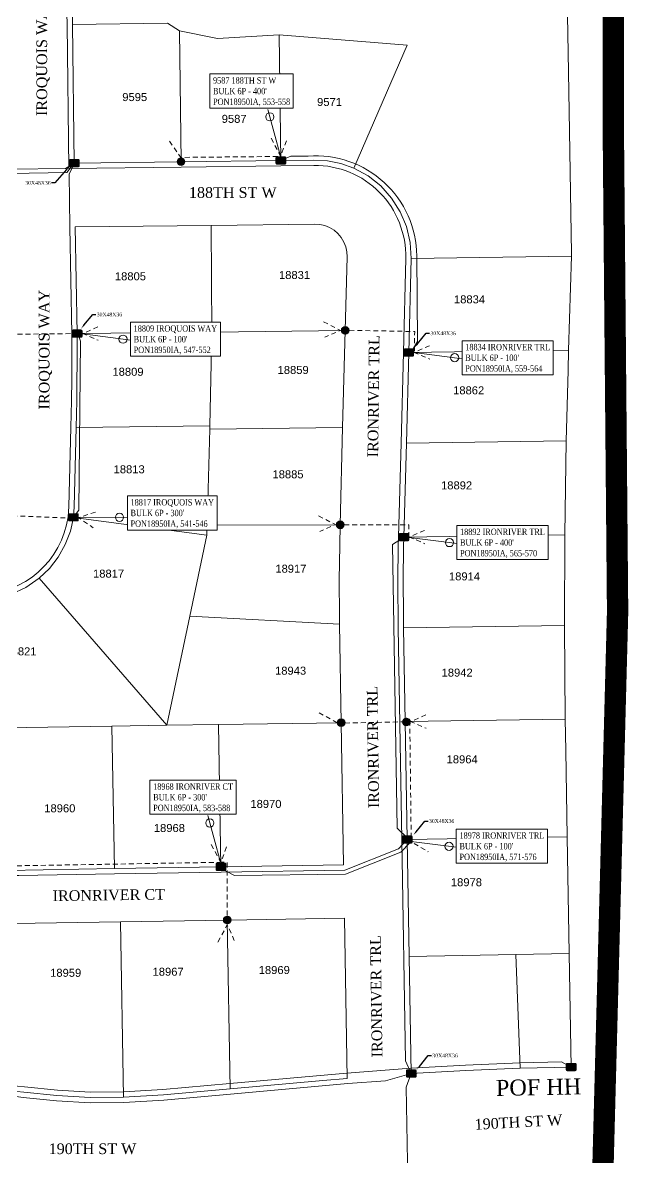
# Model space of a CAD drawing. Header units: feet. Extents: x 865220 to 2821149, y -2240498 to 944432.
# Drawn here: x 2817159 to 2817726, y 939487 to 940551 of the extents above; entities that cross this region are included whole.
import ezdxf
from ezdxf import colors
from ezdxf.entities.mleader import LeaderData, LeaderLine
from ezdxf.enums import TextEntityAlignment as Align
from ezdxf.lldxf.tags import DXFTag
from ezdxf.math import Vec2, Vec3

# ---------------------------------------------------------------- set-up
doc = ezdxf.new("R2010")
doc.units = ezdxf.units.FT
doc.header["$LTSCALE"] = 0.015
doc.header["$MEASUREMENT"] = 0
doc.linetypes.add('DASHED', pattern=[5, 3, -2])
for name, color, linetype in [('144B', 112, '144B'), ('288A', 112, '288A'), ('48H', 112, '48H'), ('Dakota County Addresses', 7, 'Continuous'), ('Dakota County Parcels', 7, 'Continuous'), ('DETAIL', 7, 'Continuous'), ('DROP BURIED', 7, 'DASHED'), ('F1', 112, 'F1'), ('STREET NAME', 7, 'Continuous'), ('TAIL', 1, 'MST'), ('TELEPHONE STRUCT-EX', 30, 'Continuous'), ('TELEPHONE STRUCT-PROP', 6, 'Continuous'), ('TERMINALS', 7, 'Continuous')]:
    doc.layers.add(name, color=color, linetype=linetype)
doc.layers.add('RUNNING LINE (UNDERGROUND)', color=10, linetype='Continuous', lineweight=40)
doc.layers.add('WORK BOUNDARY', color=110, linetype='Continuous', lineweight=40)
doc.styles.add('Dimensions 100', font='arial.ttf')
doc.styles.add('Line', font='txt.shx', dxfattribs={"height": 3})
doc.styles.add('SIMPLEX', font='times.ttf', dxfattribs={"width": 0.8})
doc.styles.get("Standard").update_dxf_attribs({"font": 'times.ttf'})
doc.styles.add('Utilities', font='arial.ttf', dxfattribs={"height": 2.5})
tags = doc.linetypes.add('144B', pattern='A,80,-5,["144B",Line,S=1.5,R=0,X=0,Y=-1.5],-24', length=109).pattern_tags.tags
tags[6] = DXFTag(74, 10)
tags = doc.linetypes.add('288A', pattern='A,80,-5,["288A",Line,S=1.5,R=0,X=0,Y=-1.5],-24', length=109).pattern_tags.tags
tags[6] = DXFTag(74, 10)
tags = doc.linetypes.add('48H', pattern='A,80,-5,["48H",Line,S=1.5,R=0,X=0,Y=-1.5],-20', length=105).pattern_tags.tags
tags[6] = DXFTag(74, 10)
tags = doc.linetypes.add('F1', pattern='A,15,-5,["F1",Line,S=1.5,R=0,X=0,Y=-1.5],-12', length=32).pattern_tags.tags
tags[6] = DXFTag(74, 10)
tags = doc.linetypes.add('MST', pattern='A,5,-5,5,-5,["TAIL",Line,S=1.5,R=0,X=0,Y=-1.5],-20', length=40).pattern_tags.tags
tags[10] = DXFTag(74, 10)

# ---------------------------------------------------------------- blocks, each defined once
blk = doc.blocks.new('ACMAP_ANN_TEMPLATE_Dakota County Addresses')
at = {"layer": 'Dakota County Addresses', "style": 'Dimensions 100'}
blk.add_attdef('DakotaCountyAddress', text='', height=50, dxfattribs=at).set_placement((0, 0), align=Align.CENTER)
blk = doc.blocks.new('EX HH')
at = {"ltscale": 40, "true_color": 0xffffff}
h = blk.add_hatch(color=7, dxfattribs=at)
h.dxf.hatch_style = 1
h.paths.add_polyline_path([(-0.061, -0.031, 0.414214), (-0.046, -0.046), (0.046, -0.046, 0.414214), (0.061, -0.031), (0.061, 0.031, 0.414214), (0.046, 0.046), (-0.046, 0.046, 0.414214), (-0.061, 0.031)])
at = {"color": 30, "const_width": 0.005, "flags": 128}
blk.add_lwpolyline([(-0.061, 0.031), (-0.061, -0.031, 0.414214), (-0.046, -0.046), (0.046, -0.046, 0.414214), (0.061, -0.031), (0.061, 0.031, 0.414214), (0.046, 0.046), (-0.046, 0.046, 0.414214)], format="xyb", close=True, dxfattribs=at)
at = {"layer": 'RUNNING LINE (UNDERGROUND)', "color": 7, "lineweight": -3, "flags": 128}
blk.add_lwpolyline([(-0.054, 0.031), (-0.054, -0.031, 0.414214), (-0.046, -0.038), (0.046, -0.038, 0.414214), (0.054, -0.031), (0.054, 0.031, 0.414214), (0.046, 0.038), (-0.046, 0.038, 0.414214)], format="xyb", close=True, dxfattribs=at)
at = {"layer": 'TELEPHONE STRUCT-PROP', "color": 30, "style": 'Utilities'}
blk.add_text('HH', height=0.05, dxfattribs=at).set_placement((0, 0), align=Align.MIDDLE_CENTER)
blk = doc.blocks.new('NEW HH')
at = {"ltscale": 40, "true_color": 0xffffff}
h = blk.add_hatch(color=7, dxfattribs=at)
h.dxf.hatch_style = 1
h.paths.add_polyline_path([(-0.061, -0.031, 0.414214), (-0.046, -0.046), (0.046, -0.046, 0.414214), (0.061, -0.031), (0.061, 0.031, 0.414214), (0.046, 0.046), (-0.046, 0.046, 0.414214), (-0.061, 0.031)])
at = {"layer": 'RUNNING LINE (UNDERGROUND)', "color": 6, "lineweight": 0, "const_width": 0.005, "flags": 128}
blk.add_lwpolyline([(-0.061, 0.031), (-0.061, -0.031, 0.414214), (-0.046, -0.046), (0.046, -0.046, 0.414214), (0.061, -0.031), (0.061, 0.031, 0.414214), (0.046, 0.046), (-0.046, 0.046, 0.414214)], format="xyb", close=True, dxfattribs=at)
at = {"layer": 'TELEPHONE STRUCT-PROP', "color": 18, "true_color": 0x000000, "style": 'Utilities'}
blk.add_text('HH', height=0.05, dxfattribs=at).set_placement((0, 0), align=Align.MIDDLE_CENTER)
blk = doc.blocks.new('Proposed FlowerPot')
at = {"lineweight": 5, "ltscale": 100, "true_color": 0xffffff}
h = blk.add_hatch(color=7, dxfattribs=at)
h.dxf.hatch_style = 1
h.paths.add_polyline_path([(-0.06, 0, 0.414214), (0, -0.06, 0.414214), (0.06, 0, 0.414214), (0, 0.06, 0.414214)])
at = {"lineweight": 5, "ltscale": 100}
blk.add_circle((0, 0), 0.0604, dxfattribs=at)
at = {"layer": 'RUNNING LINE (UNDERGROUND)', "color": 6, "lineweight": 5, "const_width": 0.00907, "flags": 128}
blk.add_lwpolyline([(-0.06, 0, -0.414214), (0, 0.06, -0.414214), (0.06, 0, -0.414214), (0, -0.06, -0.414214), (-0.06, 0)], format="xyb", dxfattribs=at)
at = {"color": 18, "linetype": 'ByBlock', "lineweight": 5, "ltscale": 100, "true_color": 0x000000, "style": 'Dimensions 100'}
blk.add_text('F', height=0.0744, dxfattribs=at).set_placement((-0.029, -0.037))
blk = doc.blocks.new('TERMINAL')
at = {"lineweight": 5, "ltscale": 0.5, "flags": 128}
blk.add_lwpolyline([(-0.1, -0.6), (-0.1, 44.8)], dxfattribs=at)
at = {"lineweight": 5, "ltscale": 0.5}
blk.add_circle((-0.1, 37.6), 3.83, dxfattribs=at)

msp = doc.modelspace()

# ---------------------------------------------------------------- linework, layer by layer
at = {"layer": '144B', "lineweight": 5, "ltscale": 50, "flags": 128}
msp.add_lwpolyline([(2817522.9, 939565.7), (2817518, 939552.9), (2817519.6, 939465.5), (2817520.4, 939418.5), (2817520.1, 939392.2), (2817518.1, 939366.1), (2817513.7, 939334.8), (2817507, 939304), (2817498, 939273.7), (2817493.6, 939261.1), (2817484.4, 939239.7), (2817474.2, 939220.5), (2817462.3, 939202.3), (2817448.8, 939185.2), (2817436.4, 939171.8), (2817420.2, 939156.7, -0.141966), (2817450.3, 939023.7), (2817448.2, 939002.8), (2817446.6, 938991.7), (2817441.1, 938953.8), (2817437.8, 938935.3), (2817433.3, 938917, -0.162187), (2817330.4, 938765.2), (2817345.8, 938740.9), (2817357.3, 938719.7), (2817367.5, 938697.9), (2817376.1, 938675.6), (2817383.4, 938652.7), (2817389.2, 938629.4), (2817397, 938592.9), (2817351.3, 938567.5), (2817340.3, 938619.1), (2817334.9, 938640.4), (2817328.1, 938661.4), (2817319.9, 938681.9, 0.202417), (2817136.1, 938855.3), (2817119.7, 938861), (2817103, 938865.7), (2817030.9, 938884.1), (2816965.3, 938900.9), (2816930.9, 938909), (2816884.6, 938917.9), (2816838, 938924.5), (2816824.1, 938926.1), (2816724.8, 938937.8), (2816625.5, 938949.5), (2816564.7, 938956.6), (2816527.5, 938961.7), (2816497.1, 938966.9), (2816455.6, 938975.5), (2816414.4, 938985.8), (2816407.3, 938987.7), (2816360.5, 939000.5), (2816315.7, 939012.7), (2816284.7, 939021.2), (2816260.1, 939027), (2816235, 939031.1), (2816205, 939033.7), (2816110.1, 939039.2), (2816037, 939043.4), (2816017.9, 939045.2), (2815997.2, 939048.8), (2815976.9, 939054), (2815957, 939060.9), (2815937.7, 939069.4), (2815860.8, 939109.4), (2815851.9, 939108)], format="xyb", dxfattribs=at)
at = {"layer": '288A', "lineweight": 5, "ltscale": 50, "flags": 128}
msp.add_lwpolyline([(2816785.2, 939584.2), (2816794.3, 939579.2), (2816834.5, 939579.2), (2816871.5, 939577.7), (2816908.4, 939574.9), (2816945.2, 939570.8), (2816999.5, 939563.8), (2817152.5, 939544.1), (2817159.1, 939543.2), (2817190.4, 939540), (2817221.9, 939538.4), (2817253.4, 939538.5), (2817291, 939540.7), (2817353.6, 939546.4), (2817463.4, 939556.3), (2817498.6, 939558.9), (2817522.7, 939565.7), (2817517.6, 939577.7), (2817514.1, 939785), (2817510.7, 939983.5), (2817510.3, 940027.9), (2817510.7, 940059.6), (2817511, 940068.7), (2817513.3, 940156.7), (2817515.5, 940241.7), (2817517.7, 940329.8, 0.425413), (2817431.7, 940417), (2817400.7, 940416.6), (2817307.1, 940415.5), (2817202.1, 940414.2), (2817200.5, 940549.1), (2817199.2, 940589.6), (2817196.5, 940616.4), (2817191.4, 940656.1), (2817189.5, 940679.3), (2817189.8, 940702.8), (2817192.4, 940725.9, -0.182525), (2817280.3, 940879), (2817406.7, 940983.3), (2817417, 940985.3), (2817415, 940995.4), (2817382.8, 941034.6), (2817325.1, 941104.8), (2817315.6, 941108.9), (2817320, 941117.5), (2817363.3, 941145.3), (2817437.9, 941207.7, 0.226733), (2817500.7, 941344.9), (2817500.3, 941366.7), (2817497.3, 941544.6), (2817497.1, 941553.6, 0.411043), (2817411.6, 941637.1), (2817183.8, 941634.8), (2817171.6, 941639.6)], format="xyb", dxfattribs=at)
at = {"layer": '48H', "lineweight": 5, "ltscale": 50, "flags": 128}
msp.add_lwpolyline([(2817206.5, 940417.4), (2817202.2, 940409.2), (2817203, 940359.2), (2817204.7, 940259.2), (2817204.7, 940216.5), (2817204.6, 940196.4), (2817203.9, 940171.4), (2817202, 940097.4), (2817201.2, 940087.7, -0.369678), (2817118.3, 940014.5), (2817106.9, 940014.3), (2817017.1, 940013.1), (2817006.5, 940009.1)], format="xyb", dxfattribs=at)
at = {"layer": 'Dakota County Parcels', "lineweight": 5}
for p, q in [((2817205.3, 940562.7), (2817205.5, 940549.2)), ((2817294.4, 940550.3), (2817205.5, 940549.2)), ((2817207.1, 940419.2), (2817205.5, 940549.2)), ((2817305.6, 940543.1), (2817294.4, 940550.3)), ((2817305.6, 940543.1), (2817341.2, 940536.1)), ((2817307.1, 940420.5), (2817305.6, 940543.1)), ((2817341.2, 940536.1), (2817399.2, 940539.5)), ((2817399.2, 940539.5), (2817519.2, 940529.6)), ((2817399.2, 940539.5), (2817400.7, 940421.6)), ((2817519.2, 940529.6), (2817469, 940414.4)), ((2817307.1, 940420.5), (2817207.1, 940419.2)), ((2817307.1, 940420.5), (2817400.7, 940421.6)), ((2817400.7, 940421.6), (2817431.7, 940422)), ((2817335.3, 940360.8), (2817208, 940359.3)), ((2817209.7, 940259.3), (2817208, 940359.3)), ((2817335.3, 940360.8), (2817432.4, 940362)), ((2817335.9, 940260.8), (2817335.3, 940360.8)), ((2817462.8, 940331.2), (2817461, 940262.3)), ((2817522.7, 940329.7), (2817673, 940331.9)), ((2817670.4, 940243.9), (2817673, 940331.9)), ((2817673.1, 940334.4), (2817673, 940331.9)), ((2817520.5, 940241.6), (2817522.7, 940329.7)), ((2817209.7, 940259.3), (2817335.9, 940260.8)), ((2817209.8, 940250.5), (2817209.7, 940259.3)), ((2817334.1, 940172.8), (2817335.9, 940260.8)), ((2817335.9, 940260.8), (2817461, 940262.3)), ((2817461, 940262.3), (2817458.6, 940171.3)), ((2817209.8, 940250.5), (2817209.6, 940196.4)), ((2817518.3, 940156.6), (2817520.5, 940241.6)), ((2817520.5, 940241.6), (2817670.4, 940243.9)), ((2817669.9, 940224.8), (2817670.4, 940243.9)), ((2817669.9, 940224.8), (2817668.2, 940158.9)), ((2817208.9, 940171.3), (2817209.6, 940196.4)), ((2817208.9, 940171.3), (2817334.1, 940172.8)), ((2817334, 940169.8), (2817334.1, 940172.8)), ((2817207, 940097.1), (2817208.9, 940171.3)), ((2817331.7, 940079.9), (2817334, 940169.8)), ((2817334, 940169.8), (2817458.6, 940171.3)), ((2817458.6, 940171.3), (2817456.3, 940080.1)), ((2817516, 940068.5), (2817518.3, 940156.6)), ((2817518.3, 940156.6), (2817668.2, 940158.9)), ((2817668.2, 940158.9), (2817666.9, 940070.8)), ((2817207, 940097.1), (2817206.2, 940087.1)), ((2817206.2, 940087.1), (2817331.4, 940070.4)), ((2817331.7, 940079.9), (2817331.4, 940070.4)), ((2817331.7, 940079.9), (2817456.3, 940080.1)), ((2817456.3, 940080.1), (2817455.8, 940061.1)), ((2817315.4, 939994.6), (2817331.4, 940070.4)), ((2817515.7, 940059.5), (2817516, 940068.5)), ((2817516, 940068.5), (2817666.9, 940070.8)), ((2817666.9, 940070.8), (2817666.6, 939985.8)), ((2817174.2, 940030), (2817293.7, 939892.2)), ((2817315.4, 939994.6), (2817293.7, 939892.2)), ((2817315.4, 939994.6), (2817455.6, 939987)), ((2817455.5, 939995.2), (2817455.6, 939987)), ((2817515.5, 939996.2), (2817515.7, 939983.5)), ((2817457.2, 939894.6), (2817455.6, 939987)), ((2817515.7, 939983.5), (2817666.6, 939985.8)), ((2817517.2, 939895.6), (2817515.7, 939983.5)), ((2817667.2, 939897.8), (2817666.6, 939985.8)), ((2817517.2, 939895.6), (2817667.2, 939897.8)), ((2817519.1, 939785.1), (2817517.2, 939895.6)), ((2817667.7, 939868.6), (2817667.2, 939897.8)), ((2817142.3, 939889.9), (2817242.3, 939891.4)), ((2817242.3, 939891.4), (2817293.7, 939892.2)), ((2817244.6, 939757.8), (2817242.3, 939891.4)), ((2817293.7, 939892.2), (2817342.2, 939892.9)), ((2817342.2, 939892.9), (2817457.2, 939894.6)), ((2817344.5, 939759.5), (2817342.2, 939892.9)), ((2817459.5, 939761.5), (2817457.2, 939894.6)), ((2817669.1, 939787.7), (2817667.7, 939868.6)), ((2817519.1, 939785.1), (2817669.1, 939787.7)), ((2817521, 939675.5), (2817519.1, 939785.1)), ((2817670.9, 939678.1), (2817669.1, 939787.7)), ((2817244.6, 939757.8), (2817144.6, 939756.1)), ((2817344.5, 939759.5), (2817244.6, 939757.8)), ((2817459.5, 939761.5), (2817344.5, 939759.5)), ((2817250.4, 939707.9), (2817150.4, 939706.2)), ((2817350.4, 939709.6), (2817250.4, 939707.9)), ((2817250.4, 939707.9), (2817253.2, 939543.5)), ((2817460.4, 939711.5), (2817350.4, 939709.6)), ((2817350.4, 939709.6), (2817353.1, 939551.4)), ((2817460.4, 939711.5), (2817462.9, 939561.2)), ((2817521, 939675.5), (2817621, 939677.3)), ((2817522.9, 939565.7), (2817521, 939675.5)), ((2817621, 939677.3), (2817670.9, 939678.1)), ((2817625.1, 939570.6), (2817621, 939677.3)), ((2817672.8, 939571.8), (2817670.9, 939678.1)), ((2817672.8, 939571.8), (2817625.1, 939570.6)), ((2817353.1, 939551.4), (2817440.1, 939559.3)), ((2817462.9, 939561.2), (2817440.1, 939559.3)), ((2817159.7, 939548.2), (2817153.1, 939549)), ((2817290.6, 939545.7), (2817253.2, 939543.5)), ((2817290.6, 939545.7), (2817353.1, 939551.4))]:
    msp.add_line(p, q, dxfattribs=at)
for points in [[(2817673.1, 940334.4), (2817671.1, 940449.2), (2817669.8, 940522.8), (2817666, 940748.1)], [(2817431.7, 940422), (2817444.5, 940421.2), (2817457, 940418.7), (2817469, 940414.4)], [(2817469, 940414.4), (2817482.4, 940407.1), (2817494.3, 940397.7), (2817504.4, 940386.4), (2817512.6, 940373.6), (2817518.4, 940359.6), (2817521.8, 940344.8), (2817522.7, 940329.7)], [(2817432.4, 940362), (2817437.2, 940361.7), (2817441.9, 940360.6), (2817446.4, 940358.7), (2817450.5, 940356.2), (2817454.1, 940353.1), (2817457.2, 940349.4), (2817459.7, 940345.2), (2817461.5, 940340.8), (2817462.5, 940336), (2817462.8, 940331.2)], [(2817206.2, 940087.1), (2817203.4, 940074), (2817198.6, 940061.5), (2817192.1, 940049.8), (2817183.9, 940039.2), (2817174.2, 940030)], [(2817455.8, 940061.1), (2817455.3, 940028.1), (2817455.5, 939995.2)], [(2817515.7, 940059.5), (2817515.3, 940027.9), (2817515.5, 939996.2)], [(2817174.2, 940030), (2817161.8, 940021.4), (2817148.1, 940015), (2817133.5, 940011), (2817118.4, 940009.5)], [(2817625.1, 939570.6), (2817574, 939568.5), (2817522.9, 939565.7)], [(2817253.2, 939543.5), (2817222, 939543.4), (2817190.8, 939545), (2817159.7, 939548.2)]]:
    msp.add_lwpolyline(points, dxfattribs=at)
at = {"layer": 'DROP BURIED', "lineweight": 5, "ltscale": 100, "flags": 128}
for points in [[(2817296.4, 940439.8), (2817306.8, 940424.5), (2817400.5, 940425.4)], [(2817391.6, 940442.4), (2817400.4, 940425.6), (2817406.7, 940442.2)], [(2817440.7, 940270.4), (2817456.6, 940262.3), (2817441.8, 940255.9)], [(2817153.9, 940258.8), (2817204.5, 940259.3)], [(2817229.2, 940265.6), (2817215, 940259.3), (2817229.5, 940253.1)], [(2817464.9, 940262.4), (2817526.1, 940261.3), (2817525.8, 940241.6)], [(2817539.9, 940248), (2817525.7, 940241.6), (2817540.2, 940235.4)], [(2817149.1, 940088.5), (2817201.4, 940086.5)], [(2817226.9, 940092.1), (2817211, 940086.8), (2817224.9, 940077.4)], [(2817436, 940088.4), (2817451.9, 940080.3), (2817437.1, 940073.8)], [(2817460.1, 940080.1), (2817520.6, 940080.1), (2817520.6, 940067.5)], [(2817535.4, 940074.9), (2817521.2, 940068.6), (2817535.7, 940062.4)], [(2817453.6, 939894.5), (2817436.2, 939904.1)], [(2817460.7, 939894.3), (2817521.5, 939895.5), (2817522.8, 939786.5)], [(2817536.5, 939901.9), (2817522.3, 939895.6), (2817536.8, 939889.4)], [(2817335.5, 939780.4), (2817344.3, 939763.6), (2817350.6, 939780.3)], [(2817519.1, 939785.2), (2817538.7, 939773.6)], [(2817150.2, 939711), (2817150.2, 939760.4), (2817343.6, 939763.7)], [(2817350.2, 939714), (2817350.2, 939763.7), (2817344.1, 939763.7)], [(2817341.7, 939689), (2817350.4, 939705.1), (2817357.8, 939688.7)]]:
    msp.add_lwpolyline(points, dxfattribs=at)
at = {"layer": 'F1', "lineweight": 5, "ltscale": 50, "flags": 128}
msp.add_lwpolyline([(2816785.2, 939584.2), (2816794.6, 939589.2), (2816834.7, 939589.2), (2816872.1, 939587.7), (2816909.3, 939584.9), (2816946.4, 939580.8), (2817000.8, 939573.8), (2817153.8, 939554), (2817160.3, 939553.2), (2817191.2, 939550), (2817222.1, 939548.4), (2817253.1, 939548.5), (2817290.2, 939550.7), (2817352.7, 939556.4), (2817462.5, 939566.2), (2817522.6, 939570.7), (2817573.7, 939573.5), (2817624.9, 939575.6), (2817663.6, 939576.6), (2817672.8, 939571.8)], dxfattribs=at)
at = {"layer": 'TAIL', "lineweight": 5, "ltscale": 50, "flags": 128}
for points in [[(2817207.1, 940419.2), (2817198.9, 940414.1), (2817147.2, 940413.5), (2816538.5, 940405.4), (2816528.7, 940410.3)], [(2817207.1, 940419.2), (2817200.1, 940410.2), (2817147.2, 940409.5), (2816888.6, 940405.6), (2816877.8, 940410.9)], [(2817205.9, 940086.9), (2817211.3, 940093.8), (2817212.9, 940252.2), (2817210.3, 940259.5)], [(2817519.5, 939786.5), (2817509.6, 939795.7), (2817505.2, 940061.5), (2817516.5, 940068.7)], [(2817519.1, 939785.1), (2817510.8, 939776.5), (2817460.5, 939756.5), (2817344.6, 939754.5), (2817244.6, 939752.8), (2817155.2, 939751.3), (2817134.7, 939751.3), (2817009.5, 939750.4), (2816998.4, 939749.5), (2816985.5, 939745.1), (2816973.4, 939743.5)], [(2817522, 939782.3), (2817513.1, 939773.1), (2817461.3, 939752.5), (2817357.2, 939751.5), (2817344.2, 939758.3)]]:
    msp.add_lwpolyline(points, dxfattribs=at)
msp.add_lwpolyline([(2817400.6, 940421.6), (2817410.1, 940425.8), (2817426.3, 940425.8, -0.43259), (2817528.1, 940332.2), (2817528.6, 940251.8), (2817522, 940240.3)], format="xyb", dxfattribs=at)
at = {"layer": 'WORK BOUNDARY', "lineweight": 100, "const_width": 20}
msp.add_lwpolyline([(2814296.3, 939460.6), (2814629, 939485.4), (2814824, 939480.2), (2815132.9, 939473.6), (2815390.7, 939473.6), (2815330.2, 939359.4), (2815480.5, 939077.8), (2815994.7, 938801.5), (2816614.4, 938618.1), (2817556.9, 938110.2), (2817580.5, 938414.4), (2817593.4, 938742.1), (2817651.3, 939025.7), (2817698.6, 939327.5), (2817716.3, 939998.6), (2817712.4, 940436.2), (2817712.4, 940737.6)], dxfattribs=at)

# ---------------------------------------------------------------- block references
at = {"lineweight": 5}
for name, p, xscale, yscale, zscale in [('NEW HH', (2817207.1, 940419.2), 80, 80, 40), ('Proposed FlowerPot', (2817307.1, 940420.5), 60, 60, 30), ('NEW HH', (2817400.7, 940421.6), 80, 80, 40), ('NEW HH', (2817209.7, 940259.3), 80, 80, 40), ('Proposed FlowerPot', (2817461, 940262.3), 60, 60, 30), ('NEW HH', (2817520.5, 940241.6), 80, 80, 40), ('NEW HH', (2817206.2, 940087.1), 80, 80, 40), ('Proposed FlowerPot', (2817456.3, 940080.1), 60, 60, 30), ('NEW HH', (2817516, 940068.5), 80, 80, 40), ('Proposed FlowerPot', (2817457.2, 939894.6), 60, 60, 30), ('Proposed FlowerPot', (2817518.4, 939895.3), 60, 60, 30), ('NEW HH', (2817519.1, 939785.1), 80, 80, 40), ('NEW HH', (2817344.5, 939759.5), 80, 80, 40), ('Proposed FlowerPot', (2817350.4, 939709.6), 60, 60, 30), ('NEW HH', (2817522.9, 939565.7), 80, 80, 40)]:
    msp.add_blockref(name, p, dxfattribs=dict(at, xscale=xscale, yscale=yscale, zscale=zscale))
at = {"layer": 'Dakota County Addresses', "lineweight": 5, "xscale": 0.15, "yscale": 0.15, "zscale": 0.15}
for p, values in [((2817263.7, 940477.3), {'DakotaCountyAddress': '9595'}), ((2817446.3, 940472.7), {'DakotaCountyAddress': '9571'}), ((2817356.9, 940456.9), {'DakotaCountyAddress': '9587'}), ((2817259.7, 940309.3), {'DakotaCountyAddress': '18805'}), ((2817413.5, 940310.5), {'DakotaCountyAddress': '18831'}), ((2817577.5, 940287.7), {'DakotaCountyAddress': '18834'}), ((2817257.4, 940219.8), {'DakotaCountyAddress': '18809'}), ((2817412.2, 940221.5), {'DakotaCountyAddress': '18859'}), ((2817576.7, 940202.4), {'DakotaCountyAddress': '18862'}), ((2817258.5, 940128.4), {'DakotaCountyAddress': '18813'}), ((2817407.4, 940123.7), {'DakotaCountyAddress': '18885'}), ((2817565.4, 940113.3), {'DakotaCountyAddress': '18892'}), ((2817239.2, 940030.6), {'DakotaCountyAddress': '18817'}), ((2817410.1, 940035.2), {'DakotaCountyAddress': '18917'}), ((2817572.8, 940028), {'DakotaCountyAddress': '18914'}), ((2817157.1, 939957.7), {'DakotaCountyAddress': '18821'}), ((2817409.8, 939939.6), {'DakotaCountyAddress': '18943'}), ((2817565.9, 939937.8), {'DakotaCountyAddress': '18942'}), ((2817570.6, 939856.5), {'DakotaCountyAddress': '18964'}), ((2817386.7, 939814.7), {'DakotaCountyAddress': '18970'}), ((2817193.5, 939810.6), {'DakotaCountyAddress': '18960'}), ((2817296.2, 939792.1), {'DakotaCountyAddress': '18968'}), ((2817574.6, 939741.3), {'DakotaCountyAddress': '18978'}), ((2817199, 939656.4), {'DakotaCountyAddress': '18959'}), ((2817295, 939657.4), {'DakotaCountyAddress': '18967'}), ((2817394.5, 939659), {'DakotaCountyAddress': '18969'})]:
    msp.add_blockref('ACMAP_ANN_TEMPLATE_Dakota County Addresses', p, dxfattribs=at).add_auto_attribs(values)
at = {"layer": 'TELEPHONE STRUCT-EX', "lineweight": 5, "xscale": 80, "yscale": 80, "zscale": 40}
msp.add_blockref('EX HH', (2817672.8, 939571.8), dxfattribs=at)
at = {"layer": 'TERMINALS', "lineweight": 5, "ltscale": 0.5, "xscale": -1}
for p, rotation in [((2817400.2, 940426.3), 15.3551378466626), ((2817215.5, 940259), 262.7163752956879), ((2817526.3, 940241.6), 262.7163752956879), ((2817211.8, 940086.8), 270.6160646455795), ((2817521.5, 940068.3), 262.7163752956879), ((2817344, 939764.3), 15.3551378466626), ((2817521, 939783.6), 262.7163752956879)]:
    msp.add_blockref('TERMINAL', p, dxfattribs=dict(at, rotation=rotation))

# ---------------------------------------------------------------- texts
at = {"layer": 'STREET NAME', "lineweight": 5, "ltscale": 40, "char_height": 10, "attachment_point": 1}
for s, insert, rotation in [('IROQUOIS WAY', (2817171.6, 940463.3), 90), ('IROQUOIS WAY', (2817173.8, 940188.2), 90), ('IRONRIVER TRL', (2817481.8, 940143.4), 89.321), ('IRONRIVER TRL', (2817482.8, 939814.5), 90.8181), ('IRONRIVER CT', (2817186.7, 939737.3), 0.8181), ('IRONRIVER TRL', (2817485.9, 939580.8), 90.8181), ('190TH ST W', (2817582, 939523), 3.0654)]:
    msp.add_mtext(s, dxfattribs=dict(at, insert=insert, rotation=rotation))
for s, insert in [('188TH ST W', (2817314.5, 940396.6)), ('190TH ST W', (2817183, 939500.2))]:
    msp.add_mtext(s, dxfattribs=dict(at, insert=insert))
at = {"layer": 'TELEPHONE STRUCT-EX', "lineweight": 5, "insert": (2817602.1, 939559.7), "char_height": 15, "attachment_point": 1, "rotation": 1.0744}
msp.add_mtext('POF HH', dxfattribs=at)

# ---------------------------------------------------------------- next in the draw order: texts
at = {"layer": 'TERMINALS', "lineweight": 5, "ltscale": 0.5, "char_height": 6, "attachment_point": 1, "style": 'SIMPLEX', "bg_fill": 19, "box_fill_scale": 1.5, "bg_fill_color": 256, "bg_fill_transparency": 0}
for s, insert in [("9587 188TH ST W\\PBULK 6P - 400'\\PPON18950IA, 553-558", (2817337.1, 940499.7)), ("18809 IROQUOIS WAY\\PBULK 6P - 100'\\PPON18950IA, 547-552", (2817262.7, 940267.1)), ("18834 IRONRIVER TRL\\PBULK 6P - 100'\\PPON18950IA, 559-564", (2817573.5, 940249.7)), ("18817 IROQUOIS WAY\\PBULK 6P - 300'\\PPON18950IA, 541-546", (2817259.8, 940104.2)), ("18892 IRONRIVER TRL\\PBULK 6P - 400'\\PPON18950IA, 565-570", (2817568.6, 940076.5)), ("18968 IRONRIVER CT\\PBULK 6P - 300'\\PPON18950IA, 583-588", (2817281, 939837.7)), ("18978 IRONRIVER TRL\\PBULK 6P - 100'\\PPON18950IA, 571-576", (2817568.1, 939791.8))]:
    msp.add_mtext(s, dxfattribs=dict(at, insert=insert))

# ---------------------------------------------------------------- next in the draw order: leaders
at = {"layer": 'DETAIL', "lineweight": 5, "ltscale": 5}
ml = msp.add_multileader_mtext('Standard', dxfattribs=at)
ml.set_content('30X48X36', color=256)
ml.set_leader_properties()
ml.build(insert=Vec2(0, 0))
ml.multileader.update_dxf_attribs({"has_text_frame": 1, "text_left_attachment_type": 2, "text_right_attachment_type": 2, "dogleg_length": 3})
ctx = ml.context
ctx.base_point, ctx.char_height, ctx.landing_gap_size, ctx.plane_origin = Vec3(2817160.2, 940400.6), 3.5, 1.5, Vec3(2817183.9, 940424.9)
ctx.left_attachment, ctx.right_attachment, ctx.text_align_type = 2, 2, 1
notes = []
notes.append((ctx, [(0, (1, 1, 0), (2817188.8, 940400.6), (-1, 0), 3, [(0, [(2817202.5, 940416.2)], 0, [])])]))
ctx.mtext.insert, ctx.mtext.alignment, ctx.mtext.flow_direction = Vec3(2817173, 940402.4), 2, 5
ctx.mtext.has_bg_fill, ctx.mtext.bg_color, ctx.mtext.bg_scale_factor, ctx.mtext.bg_transparency, ctx.mtext.use_window_bg_color = 1, -1027028792, 1.5, 0, 1
ml = msp.add_multileader_mtext('Standard', dxfattribs=at)
ml.set_content('30X48X36', color=256)
ml.set_leader_properties()
ml.build(insert=Vec2(0, 0))
ml.multileader.update_dxf_attribs({"has_text_frame": 1, "text_left_attachment_type": 2, "text_right_attachment_type": 2, "dogleg_length": 3})
ctx = ml.context
ctx.base_point, ctx.char_height, ctx.landing_gap_size, ctx.plane_origin = Vec3(2817227.3, 940277.2), 3.5, 1.5, Vec3(2817249.9, 940305.1)
ctx.left_attachment, ctx.right_attachment, ctx.text_align_type = 2, 2, 1
notes.append((ctx, [(1, (1, 1, 0), (2817224.3, 940277.2), (1, 0), 3, [(0, [(2817213.5, 940264.1)], 0, [])])]))
ctx.mtext.insert, ctx.mtext.alignment, ctx.mtext.flow_direction = Vec3(2817240, 940279), 2, 5
ctx.mtext.has_bg_fill, ctx.mtext.bg_color, ctx.mtext.bg_scale_factor, ctx.mtext.bg_transparency, ctx.mtext.use_window_bg_color = 1, -1027028792, 1.5, 0, 1
ml = msp.add_multileader_mtext('Standard', dxfattribs=at)
ml.set_content('30X48X36', color=256)
ml.set_leader_properties()
ml.build(insert=Vec2(0, 0))
ml.multileader.update_dxf_attribs({"has_text_frame": 1, "text_left_attachment_type": 2, "text_right_attachment_type": 2, "dogleg_length": 3})
ctx = ml.context
ctx.base_point, ctx.char_height, ctx.landing_gap_size, ctx.plane_origin = Vec3(2817541.8, 939582.5), 3.5, 1.5, Vec3(2817564.5, 939610.3)
ctx.left_attachment, ctx.right_attachment, ctx.text_align_type = 2, 2, 1
notes.append((ctx, [(1, (1, 1, 0), (2817538.8, 939582.5), (1, 0), 3, [(0, [(2817528, 939569.3)], 0, [])])]))
ctx.mtext.insert, ctx.mtext.alignment, ctx.mtext.flow_direction = Vec3(2817554.6, 939584.3), 2, 5
ctx.mtext.has_bg_fill, ctx.mtext.bg_color, ctx.mtext.bg_scale_factor, ctx.mtext.bg_transparency, ctx.mtext.use_window_bg_color = 1, -1027028792, 1.5, 0, 1
for ctx, leaders in notes:
    for number, flags, end, landing, length, lines in leaders:
        leader = LeaderData()
        leader.index, (leader.has_last_leader_line, leader.has_dogleg_vector, leader.attachment_direction) = number, flags
        leader.last_leader_point, leader.dogleg_vector, leader.dogleg_length = Vec3(end), Vec3(landing), length
        for number, points, colour, breaks in lines:
            line = LeaderLine()
            line.index, line.vertices, line.color, line.breaks = number, Vec3.list(points), colors.encode_raw_color(colour), breaks
            leader.lines.append(line)
        ctx.leaders.append(leader)

# ---------------------------------------------------------------- next in the draw order: leaders
ml = msp.add_multileader_mtext('Standard', dxfattribs=at)
ml.set_content('30X48X36', color=256)
ml.set_leader_properties()
ml.build(insert=Vec2(0, 0))
ml.multileader.update_dxf_attribs({"has_text_frame": 1, "text_left_attachment_type": 2, "text_right_attachment_type": 2, "dogleg_length": 3})
ctx = ml.context
ctx.base_point, ctx.char_height, ctx.landing_gap_size, ctx.plane_origin = Vec3(2817540, 940259.6), 3.5, 1.5, Vec3(2817562.6, 940287.5)
ctx.left_attachment, ctx.right_attachment, ctx.text_align_type = 2, 2, 1
notes = []
notes.append((ctx, [(1, (1, 1, 0), (2817537, 940259.6), (1, 0), 3, [(0, [(2817526.2, 940246.5)], 0, [])])]))
ctx.mtext.insert, ctx.mtext.alignment, ctx.mtext.flow_direction = Vec3(2817552.8, 940261.4), 2, 5
ctx.mtext.has_bg_fill, ctx.mtext.bg_color, ctx.mtext.bg_scale_factor, ctx.mtext.bg_transparency, ctx.mtext.use_window_bg_color = 1, -1027028792, 1.5, 0, 1
ml = msp.add_multileader_mtext('Standard', dxfattribs=at)
ml.set_content('30X48X36', color=256)
ml.set_leader_properties()
ml.build(insert=Vec2(0, 0))
ml.multileader.update_dxf_attribs({"has_text_frame": 1, "text_left_attachment_type": 2, "text_right_attachment_type": 2, "dogleg_length": 3})
ctx = ml.context
ctx.base_point, ctx.char_height, ctx.landing_gap_size, ctx.plane_origin = Vec3(2817538.7, 939802.4), 3.5, 1.5, Vec3(2817561.3, 939830.3)
ctx.left_attachment, ctx.right_attachment, ctx.text_align_type = 2, 2, 1
notes.append((ctx, [(1, (1, 1, 0), (2817535.7, 939802.4), (1, 0), 3, [(0, [(2817524.9, 939789.3)], 0, [])])]))
ctx.mtext.insert, ctx.mtext.alignment, ctx.mtext.flow_direction = Vec3(2817551.4, 939804.2), 2, 5
ctx.mtext.has_bg_fill, ctx.mtext.bg_color, ctx.mtext.bg_scale_factor, ctx.mtext.bg_transparency, ctx.mtext.use_window_bg_color = 1, -1027028792, 1.5, 0, 1
for ctx, leaders in notes:
    for number, flags, end, landing, length, lines in leaders:
        leader = LeaderData()
        leader.index, (leader.has_last_leader_line, leader.has_dogleg_vector, leader.attachment_direction) = number, flags
        leader.last_leader_point, leader.dogleg_vector, leader.dogleg_length = Vec3(end), Vec3(landing), length
        for number, points, colour, breaks in lines:
            line = LeaderLine()
            line.index, line.vertices, line.color, line.breaks = number, Vec3.list(points), colors.encode_raw_color(colour), breaks
            leader.lines.append(line)
        ctx.leaders.append(leader)

doc.saveas('drawing.dxf')
